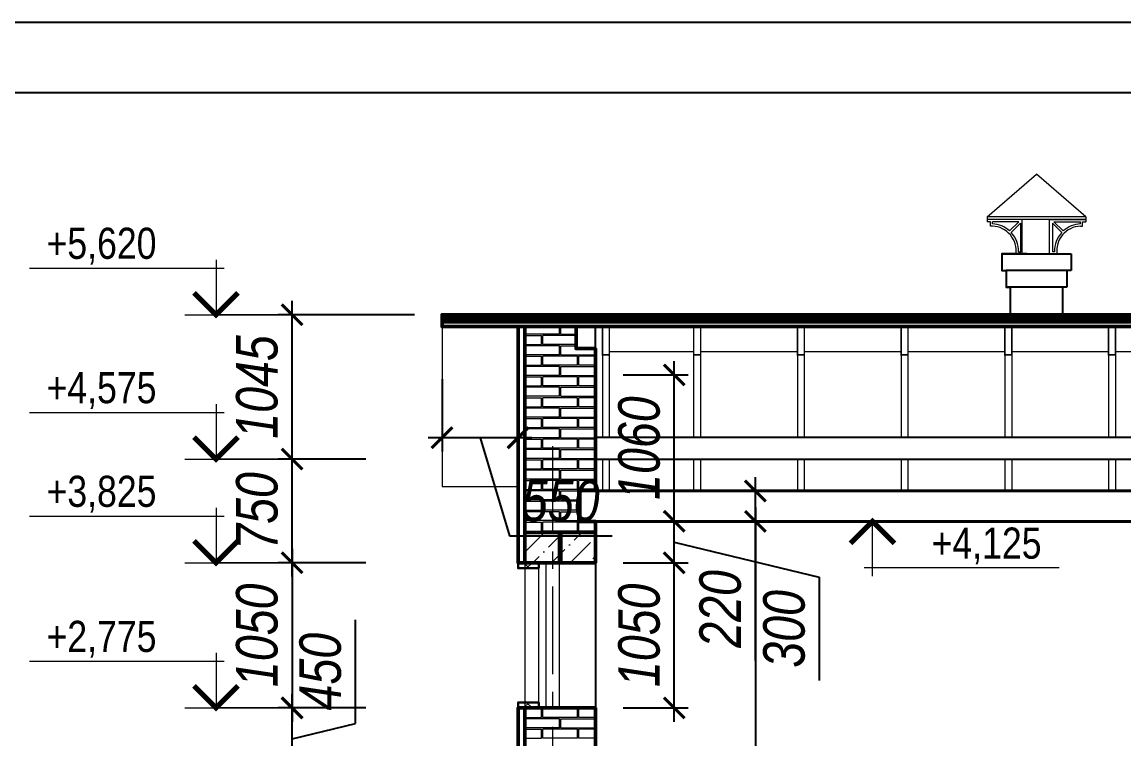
# Model space of a CAD drawing. Header units: millimetres. Extents: x 1582001 to 3303937, y 226471 to 491235.
# Drawn here: x 1837601 to 1845570, y 404866 to 410055 of the extents above; entities that cross this region are included whole.
import ezdxf
from ezdxf.enums import TextEntityAlignment as Align

# ---------------------------------------------------------------- set-up
doc = ezdxf.new("R2010")
doc.units = ezdxf.units.MM
doc.linetypes.add('CENTER', pattern=[50.8, 31.75, -6.35, 6.35, -6.35])
doc.layers.get('Defpoints').update_dxf_attribs({"color": 255, "lineweight": 30})
for name, color, linetype, lineweight in [('A-Wall-G', 22, 'Continuous', 50), ('Конструктивный - Несущий_Ном_пера__1', 7, 'Continuous', 13), ('Кровля', 232, 'Continuous', 25), ('Окна', 4, 'Continuous', 18), ('Оси', 251, 'CENTER', 9), ('Отметки', 123, 'Continuous', 18), ('Размеры', 7, 'Continuous', 18), ('Стены несущие', 7, 'Continuous', 40), ('Тонкая', 6, 'Continuous', 15), ('Утеплитель', 145, 'Continuous', 9), ('Штриховки', 251, 'Continuous', 20)]:
    doc.layers.add(name, color=color, linetype=linetype, lineweight=lineweight)
doc.layers.add('Т-Подписи', color=7, linetype='Continuous')
doc.layers.add('Формуляр', color=138, linetype='Continuous')
doc.styles.add('-АР-', font='ARIALN.TTF', dxfattribs={"width": 0.98, "height": 300})
doc.styles.add('style', font='ARIALNI.TTF', dxfattribs={"width": 0.98, "height": 300})
doc.dimstyles.new('М100', dxfattribs={"dimtxt": 600, "dimasz": 150, "dimexe": 100, "dimexo": 200, "dimgap": 100, "dimtad": 1, "dimdec": 0, "dimtxsty": 'style', "dimblk": 'ARCHTICK', "dimcen": 150, "dimdle": 100, "dimclrt": 256, "dimadec": 0, "dimazin": 0, "dimtfac": 1, "dimtdec": 0, "dimtmove": 1, "dimatfit": 3, "dimldrblk": 'NONE', "dimfxl": 0, "dimarcsym": 0})

# ---------------------------------------------------------------- blocks, each defined once
blk = doc.blocks.new('_ArchTick')
at = {"color": 0, "linetype": 'ByBlock', "const_width": 0.15}
blk.add_lwpolyline([(-0.5, -0.5), (0.5, 0.5)], dxfattribs=at)
blk = doc.blocks.new('*D541')
at = {"layer": 'Defpoints', "color": 0, "lineweight": -3, "transparency": 16777216}
for p in [(1842281.9, 406661), (1842904.6, 406661), (1842281.9, 406441)]:
    blk.add_point(p, dxfattribs=at)
at = {"layer": 'Размеры', "color": 0, "lineweight": -2, "transparency": 16777216}
for p, q in [((1842904.6, 406341), (1842904.6, 406761)), ((1842481.9, 406661), (1843004.6, 406661)), ((1842481.9, 406441), (1843004.6, 406441)), ((1842904.6, 405434.5), (1842904.6, 406441))]:
    blk.add_line(p, q, dxfattribs=at)
at = {"layer": 'Размеры', "color": 0, "lineweight": -2, "transparency": 16777216, "xscale": 150, "yscale": 150, "zscale": 150}
for p, rotation in [((1842904.6, 406661), 90), ((1842904.6, 406441), 270)]:
    blk.add_blockref('_ArchTick', p, dxfattribs=dict(at, rotation=rotation))
at = {"layer": 'Размеры', "transparency": 16777216, "insert": (1842651.5, 405807.1), "char_height": 300, "attachment_point": 5, "rotation": 90, "style": 'style'}
blk.add_mtext('220', dxfattribs=at)
blk = doc.blocks.new('_None')
blk = doc.blocks.new('*D542')
at = {"layer": 'Defpoints', "color": 0, "lineweight": -3, "transparency": 16777216}
for p in [(1841748.2, 406141), (1842317.6, 406141), (1841748.2, 405091)]:
    blk.add_point(p, dxfattribs=at)
at = {"layer": 'Размеры', "color": 0, "lineweight": -2, "transparency": 16777216}
for p, q in [((1842317.6, 404991), (1842317.6, 406241)), ((1841948.2, 406141), (1842417.6, 406141)), ((1841948.2, 405091), (1842417.6, 405091))]:
    blk.add_line(p, q, dxfattribs=at)
at = {"layer": 'Размеры', "color": 0, "lineweight": -2, "transparency": 16777216, "xscale": 150, "yscale": 150, "zscale": 150}
for p, rotation in [((1842317.6, 406141), 90), ((1842317.6, 405091), 270)]:
    blk.add_blockref('_ArchTick', p, dxfattribs=dict(at, rotation=rotation))
at = {"layer": 'Размеры', "transparency": 16777216, "insert": (1842064.4, 405616), "char_height": 300, "attachment_point": 5, "rotation": 90, "style": 'style'}
blk.add_mtext('1050', dxfattribs=at)
blk = doc.blocks.new('*D544')
at = {"layer": 'Defpoints', "color": 0, "lineweight": -3, "transparency": 16777216}
for p in [(1841748.2, 406441), (1842281.9, 402316), (1842904.6, 402316)]:
    blk.add_point(p, dxfattribs=at)
at = {"layer": 'Размеры', "color": 0, "lineweight": -2, "transparency": 16777216}
for p, q in [((1842904.6, 406541), (1842904.6, 402216)), ((1841948.2, 406441), (1843004.6, 406441)), ((1842481.9, 402316), (1843004.6, 402316))]:
    blk.add_line(p, q, dxfattribs=at)
at = {"layer": 'Размеры', "color": 0, "lineweight": -2, "transparency": 16777216, "xscale": 150, "yscale": 150, "zscale": 150}
for p, rotation in [((1842904.6, 406441), 90), ((1842904.6, 402316), 270)]:
    blk.add_blockref('_ArchTick', p, dxfattribs=dict(at, rotation=rotation))
at = {"layer": 'Размеры', "transparency": 16777216, "insert": (1842651.5, 404378.5), "char_height": 300, "attachment_point": 5, "rotation": 90, "style": 'style'}
blk.add_mtext('4125', dxfattribs=at)
blk = doc.blocks.new('*D552')
at = {"layer": 'Defpoints', "color": 0, "lineweight": -3, "transparency": 16777216}
for p in [(1839553.6, 407936), (1840638.2, 407936), (1840288.2, 406891)]:
    blk.add_point(p, dxfattribs=at)
at = {"layer": 'Размеры', "color": 0, "lineweight": -2, "transparency": 16777216}
for p, q in [((1839553.6, 406791), (1839553.6, 408036)), ((1840438.2, 407936), (1839453.6, 407936)), ((1840088.2, 406891), (1839453.6, 406891))]:
    blk.add_line(p, q, dxfattribs=at)
at = {"layer": 'Размеры', "color": 0, "lineweight": -2, "transparency": 16777216, "xscale": 150, "yscale": 150, "zscale": 150}
for p, rotation in [((1839553.6, 407936), 90), ((1839553.6, 406891), 270)]:
    blk.add_blockref('_ArchTick', p, dxfattribs=dict(at, rotation=rotation))
at = {"layer": 'Размеры', "transparency": 16777216, "insert": (1839300.5, 407413.5), "char_height": 300, "attachment_point": 5, "rotation": 90, "style": 'style'}
blk.add_mtext('1045', dxfattribs=at)
blk = doc.blocks.new('*U5')
at = {"color": 0, "linetype": 'Continuous', "lineweight": -2}
for p, q in [((24, 4.5), (5.2, 4.5)), ((6, 5.3), (6, 0)), ((9, 0), (0, 0)), ((0, 0), (6, 0))]:
    blk.add_line(p, q, dxfattribs=at)
at = {"color": 0, "linetype": 'Continuous', "lineweight": -2, "const_width": 0.5}
blk.add_lwpolyline([(3.88, 2.12), (6, 0), (8.12, 2.12)], dxfattribs=at)
at = {"color": 0, "linetype": 'Continuous', "lineweight": -2, "style": '-АР-', "flags": 8}
blk.add_attdef('OTMETKA', text='', height=3, dxfattribs=at).set_placement((17.03, 4.5), align=Align.BOTTOM_CENTER)
blk.add_attdef('FLOOR', text='', height=3, dxfattribs=at).set_placement((17, 3.5), align=Align.TOP_CENTER)
blk = doc.blocks.new('*U9')
at = {"color": 0, "linetype": 'Continuous', "lineweight": -2}
for p, q in [((0, 0), (6, 0)), ((6, -5.3), (6, 0)), ((9, 0), (0, 0)), ((24, -4.5), (5.2, -4.5))]:
    blk.add_line(p, q, dxfattribs=at)
at = {"color": 0, "linetype": 'Continuous', "lineweight": -2, "const_width": 0.5}
blk.add_lwpolyline([(3.88, -2.12), (6, 0), (8.12, -2.12)], dxfattribs=at)
at = {"color": 0, "linetype": 'Continuous', "lineweight": -2, "style": '-АР-', "flags": 8}
blk.add_attdef('OTMETKA', text='', height=3, rotation=360, dxfattribs=at).set_placement((17.03, -4.5), align=Align.BOTTOM_CENTER)
blk.add_attdef('FLOOR', text='', height=3, rotation=360, dxfattribs=at).set_placement((17, -5.5), align=Align.TOP_CENTER)
blk = doc.blocks.new('*D528')
at = {"layer": 'Defpoints', "color": 0, "lineweight": -3, "transparency": 16777216}
for p in [(1840638.2, 407671), (1841188.2, 407671), (1840638.2, 407046)]:
    blk.add_point(p, dxfattribs=at)
at = {"layer": 'Размеры', "color": 0, "lineweight": -2, "transparency": 16777216}
for p, q in [((1840638.2, 407471), (1840638.2, 406946)), ((1841188.2, 407471), (1841188.2, 406946)), ((1841288.2, 407046), (1840538.2, 407046)), ((1840913.2, 407046), (1841126, 406336.5)), ((1841126, 406336.5), (1841867.7, 406336.5))]:
    blk.add_line(p, q, dxfattribs=at)
at = {"layer": 'Размеры', "color": 0, "lineweight": -2, "transparency": 16777216, "xscale": 150, "yscale": 150, "zscale": 150, "rotation": 180}
blk.add_blockref('_ArchTick', (1840638.2, 407046), dxfattribs=at)
at = {"layer": 'Размеры', "color": 0, "lineweight": -2, "transparency": 16777216, "xscale": 150, "yscale": 150, "zscale": 150}
blk.add_blockref('_ArchTick', (1841188.2, 407046), dxfattribs=at)
at = {"layer": 'Размеры', "transparency": 16777216, "insert": (1841496.9, 406589.7), "char_height": 300, "attachment_point": 5, "style": 'style'}
blk.add_mtext('550', dxfattribs=at)
blk = doc.blocks.new('*U30')
h = blk.add_hatch()
h.set_pattern_fill('ANSI37', color=256, scale=20, angle=180, style=0)
h.set_pattern_definition([(225, (9765.04, 115358.71), (44.90128, -44.90128), []), (315, (9765.04, 115358.71), (44.90128, 44.90128), [])])
h.paths.add_polyline_path([(-1010, 50), (-1050, 50), (-1050, -100), (-1010, -100)])
h = blk.add_hatch()
h.set_pattern_fill('ANSI37', color=256, scale=20, angle=180, style=0)
h.set_pattern_definition([(225, (10215.04, 115358.71), (44.90128, -44.90128), []), (315, (10215.04, 115358.71), (44.90128, 44.90128), [])])
h.paths.add_polyline_path([(-40, 50), (-40, -50), (0, -50), (0, 50)])
for points in [[(0, -100), (-1050, -100), (-1050, 0), (0, 0)], [(0, -250), (-1050, -250), (-1050, -150), (0, -150)]]:
    blk.add_lwpolyline(points, close=True)
at = {"layer": 'Утеплитель', "lineweight": 30}
for points in [[(-1010, -100), (-1050, -100), (-1050, 50), (-1010, 50)], [(0, -100), (-40, -100), (-40, 50), (0, 50)]]:
    blk.add_lwpolyline(points, close=True, dxfattribs=at)
blk = doc.blocks.new('*D529')
at = {"layer": 'Defpoints', "color": 0, "lineweight": -3, "transparency": 16777216}
for p in [(1841748.2, 407501), (1842317.6, 407501), (1841748.2, 406441)]:
    blk.add_point(p, dxfattribs=at)
at = {"layer": 'Размеры', "color": 0, "lineweight": -2, "transparency": 16777216}
for p, q in [((1842317.6, 406341), (1842317.6, 407601)), ((1841948.2, 407501), (1842417.6, 407501)), ((1841948.2, 406441), (1842417.6, 406441))]:
    blk.add_line(p, q, dxfattribs=at)
at = {"layer": 'Размеры', "color": 0, "lineweight": -2, "transparency": 16777216, "xscale": 150, "yscale": 150, "zscale": 150}
for p, rotation in [((1842317.6, 407501), 90), ((1842317.6, 406441), 270)]:
    blk.add_blockref('_ArchTick', p, dxfattribs=dict(at, rotation=rotation))
at = {"layer": 'Размеры', "transparency": 16777216, "insert": (1842064.4, 406971), "char_height": 300, "attachment_point": 5, "rotation": 90, "style": 'style'}
blk.add_mtext('1060', dxfattribs=at)
blk = doc.blocks.new('*D530')
at = {"layer": 'Defpoints', "color": 0, "lineweight": -3, "transparency": 16777216}
for p in [(1839553.6, 406891), (1840288.2, 406891), (1840288.2, 406141)]:
    blk.add_point(p, dxfattribs=at)
at = {"layer": 'Размеры', "color": 0, "lineweight": -2, "transparency": 16777216}
for p, q in [((1839553.6, 406041), (1839553.6, 406991)), ((1840088.2, 406891), (1839453.6, 406891)), ((1840088.2, 406141), (1839453.6, 406141))]:
    blk.add_line(p, q, dxfattribs=at)
at = {"layer": 'Размеры', "color": 0, "lineweight": -2, "transparency": 16777216, "xscale": 150, "yscale": 150, "zscale": 150}
for p, rotation in [((1839553.6, 406891), 90), ((1839553.6, 406141), 270)]:
    blk.add_blockref('_ArchTick', p, dxfattribs=dict(at, rotation=rotation))
at = {"layer": 'Размеры', "transparency": 16777216, "insert": (1839300.5, 406516), "char_height": 300, "attachment_point": 5, "rotation": 90, "style": 'style'}
blk.add_mtext('750', dxfattribs=at)
blk = doc.blocks.new('*D531')
at = {"layer": 'Defpoints', "color": 0, "lineweight": -3, "transparency": 16777216}
for p in [(1839553.6, 405091), (1840288.2, 405091), (1840288.2, 404641)]:
    blk.add_point(p, dxfattribs=at)
at = {"layer": 'Размеры', "color": 0, "lineweight": -2, "transparency": 16777216}
for p, q in [((1840011.9, 404978.5), (1840011.9, 405728.2)), ((1839553.6, 404541), (1839553.6, 405191)), ((1840088.2, 405091), (1839453.6, 405091)), ((1839553.6, 404866), (1840011.9, 404978.5)), ((1840088.2, 404641), (1839453.6, 404641))]:
    blk.add_line(p, q, dxfattribs=at)
at = {"layer": 'Размеры', "color": 0, "lineweight": -2, "transparency": 16777216, "xscale": 150, "yscale": 150, "zscale": 150}
for p, rotation in [((1839553.6, 405091), 90), ((1839553.6, 404641), 270)]:
    blk.add_blockref('_ArchTick', p, dxfattribs=dict(at, rotation=rotation))
at = {"layer": 'Размеры', "transparency": 16777216, "insert": (1839758.8, 405353.3), "char_height": 300, "attachment_point": 5, "rotation": 90, "style": 'style'}
blk.add_mtext('450', dxfattribs=at)
blk = doc.blocks.new('*D557')
at = {"layer": 'Defpoints', "color": 0, "lineweight": -3, "transparency": 16777216}
for p in [(1841748.2, 406441), (1842317.6, 406441), (1841748.2, 406141)]:
    blk.add_point(p, dxfattribs=at)
at = {"layer": 'Размеры', "color": 0, "lineweight": -2, "transparency": 16777216}
for p, q in [((1842317.6, 406041), (1842317.6, 406541)), ((1841948.2, 406441), (1842417.6, 406441)), ((1842317.6, 406291), (1843366.3, 406036)), ((1841948.2, 406141), (1842417.6, 406141)), ((1843366.3, 406036), (1843366.3, 405289.3))]:
    blk.add_line(p, q, dxfattribs=at)
at = {"layer": 'Размеры', "color": 0, "lineweight": -2, "transparency": 16777216, "xscale": 150, "yscale": 150, "zscale": 150}
for p, rotation in [((1842317.6, 406441), 90), ((1842317.6, 406141), 270)]:
    blk.add_blockref('_ArchTick', p, dxfattribs=dict(at, rotation=rotation))
at = {"layer": 'Размеры', "transparency": 16777216, "insert": (1843113.1, 405662.6), "char_height": 300, "attachment_point": 5, "rotation": 90, "style": 'style'}
blk.add_mtext('300', dxfattribs=at)
blk = doc.blocks.new('*D532')
at = {"layer": 'Defpoints', "color": 0, "lineweight": -3, "transparency": 16777216}
for p in [(1840288.2, 406141), (1839553.6, 405091), (1840288.2, 405091)]:
    blk.add_point(p, dxfattribs=at)
at = {"layer": 'Размеры', "color": 0, "lineweight": -2, "transparency": 16777216}
for p, q in [((1839553.6, 406241), (1839553.6, 404991)), ((1840088.2, 406141), (1839453.6, 406141)), ((1840088.2, 405091), (1839453.6, 405091))]:
    blk.add_line(p, q, dxfattribs=at)
at = {"layer": 'Размеры', "color": 0, "lineweight": -2, "transparency": 16777216, "xscale": 150, "yscale": 150, "zscale": 150}
for p, rotation in [((1839553.6, 406141), 90), ((1839553.6, 405091), 270)]:
    blk.add_blockref('_ArchTick', p, dxfattribs=dict(at, rotation=rotation))
at = {"layer": 'Размеры', "transparency": 16777216, "insert": (1839300.5, 405616), "char_height": 300, "attachment_point": 5, "rotation": 90, "style": 'style'}
blk.add_mtext('1050', dxfattribs=at)

msp = doc.modelspace()

# ---------------------------------------------------------------- hatches: boundary and pattern name
at = {"layer": 'Штриховки', "ltscale": 100}
h = msp.add_hatch(dxfattribs=at)
h.set_pattern_fill('ANSI36', color=256, scale=30, style=0)
h.set_pattern_definition([(45, (167999.66, 126626.28), (50.5139407, 185.2177825), [238.125, -47.625, 0, -47.625])])
h.paths.add_polyline_path([(1841498.2, 406361), (1841748.2, 406361), (1841748.2, 406141), (1841498.2, 406141)])
h.paths.add_polyline_path([(1841238.2, 406361), (1841488.2, 406361), (1841488.2, 406141), (1841238.2, 406141)])

# ---------------------------------------------------------------- linework, layer by layer
msp.add_line((1841748.2, 406141), (1841748.2, 405091))
at = {"color": 0, "lineweight": -3, "ltscale": 100}
msp.add_lwpolyline([(1845128.2, 408136), (1844748.2, 408136), (1844748.2, 407934.6), (1845128.2, 407936)], close=True, dxfattribs=at)
at = {"layer": 'A-Wall-G', "color": 0, "ltscale": 100}
for p, q in [((1854928.2, 407911), (1840638.2, 407911)), ((1854928.2, 407886), (1840638.2, 407886)), ((1854928.2, 407851), (1840638.2, 407851))]:
    msp.add_line(p, q, dxfattribs=at)
at = {"layer": 'A-Wall-G', "lineweight": 20}
for p, q in [((1841488.2, 407796), (1841488.2, 407851)), ((1841498.2, 407796), (1841498.2, 407851)), ((1841488.2, 407796), (1841238.2, 407796)), ((1841238.2, 407786), (1841358.2, 407786)), ((1841358.2, 407721), (1841358.2, 407786)), ((1841608.2, 407786), (1841368.2, 407786)), ((1841368.2, 407721), (1841368.2, 407786)), ((1841498.2, 407796), (1841608.2, 407796)), ((1841238.2, 407721), (1841358.2, 407721)), ((1841488.2, 407711), (1841238.2, 407711)), ((1841608.2, 407721), (1841368.2, 407721)), ((1841488.2, 407646), (1841488.2, 407711)), ((1841498.2, 407646), (1841498.2, 407711)), ((1841498.2, 407711), (1841608.2, 407711)), ((1841488.2, 407646), (1841238.2, 407646)), ((1841238.2, 407636), (1841358.2, 407636)), ((1841358.2, 407571), (1841358.2, 407636)), ((1841618.2, 407636), (1841368.2, 407636)), ((1841368.2, 407571), (1841368.2, 407636)), ((1841498.2, 407646), (1841748.2, 407646)), ((1841618.2, 407571), (1841618.2, 407636)), ((1841628.2, 407571), (1841628.2, 407636)), ((1841748.2, 407636), (1841628.2, 407636)), ((1841238.2, 407571), (1841358.2, 407571)), ((1841488.2, 407561), (1841238.2, 407561)), ((1841488.2, 407496), (1841238.2, 407496)), ((1841618.2, 407571), (1841368.2, 407571)), ((1841488.2, 407496), (1841488.2, 407561)), ((1841498.2, 407496), (1841498.2, 407561)), ((1841498.2, 407561), (1841748.2, 407561)), ((1841498.2, 407496), (1841748.2, 407496)), ((1841748.2, 407571), (1841628.2, 407571)), ((1841238.2, 407486), (1841358.2, 407486)), ((1841238.2, 407421), (1841358.2, 407421)), ((1841358.2, 407421), (1841358.2, 407486)), ((1841618.2, 407486), (1841368.2, 407486)), ((1841368.2, 407421), (1841368.2, 407486)), ((1841618.2, 407421), (1841368.2, 407421)), ((1841618.2, 407421), (1841618.2, 407486)), ((1841628.2, 407421), (1841628.2, 407486)), ((1841748.2, 407486), (1841628.2, 407486)), ((1841748.2, 407421), (1841628.2, 407421)), ((1841488.2, 407411), (1841238.2, 407411)), ((1841488.2, 407346), (1841238.2, 407346)), ((1841488.2, 407346), (1841488.2, 407411)), ((1841498.2, 407346), (1841498.2, 407411)), ((1841498.2, 407411), (1841748.2, 407411)), ((1841498.2, 407346), (1841748.2, 407346)), ((1841238.2, 407336), (1841358.2, 407336)), ((1841238.2, 407271), (1841358.2, 407271)), ((1841488.2, 407261), (1841238.2, 407261)), ((1841358.2, 407271), (1841358.2, 407336)), ((1841618.2, 407336), (1841368.2, 407336)), ((1841368.2, 407271), (1841368.2, 407336)), ((1841618.2, 407271), (1841368.2, 407271)), ((1841488.2, 407196), (1841488.2, 407261)), ((1841498.2, 407196), (1841498.2, 407261)), ((1841498.2, 407261), (1841748.2, 407261)), ((1841618.2, 407271), (1841618.2, 407336)), ((1841628.2, 407271), (1841628.2, 407336)), ((1841748.2, 407336), (1841628.2, 407336)), ((1841748.2, 407271), (1841628.2, 407271)), ((1841488.2, 407196), (1841238.2, 407196)), ((1841238.2, 407186), (1841358.2, 407186)), ((1841358.2, 407121), (1841358.2, 407186)), ((1841618.2, 407186), (1841368.2, 407186)), ((1841368.2, 407121), (1841368.2, 407186)), ((1841498.2, 407196), (1841748.2, 407196)), ((1841618.2, 407121), (1841618.2, 407186)), ((1841628.2, 407121), (1841628.2, 407186)), ((1841748.2, 407186), (1841628.2, 407186)), ((1841238.2, 407121), (1841358.2, 407121)), ((1841488.2, 407111), (1841238.2, 407111)), ((1841618.2, 407121), (1841368.2, 407121)), ((1841488.2, 407046), (1841488.2, 407111)), ((1841498.2, 407046), (1841498.2, 407111)), ((1841498.2, 407111), (1841748.2, 407111)), ((1841748.2, 407121), (1841628.2, 407121)), ((1841488.2, 407046), (1841238.2, 407046)), ((1841238.2, 407036), (1841358.2, 407036)), ((1841358.2, 406971), (1841358.2, 407036)), ((1841618.2, 407036), (1841368.2, 407036)), ((1841368.2, 406971), (1841368.2, 407036)), ((1841498.2, 407046), (1841748.2, 407046)), ((1841618.2, 406971), (1841618.2, 407036)), ((1841628.2, 406971), (1841628.2, 407036)), ((1841748.2, 407036), (1841628.2, 407036)), ((1841238.2, 406971), (1841358.2, 406971)), ((1841488.2, 406961), (1841238.2, 406961)), ((1841618.2, 406971), (1841368.2, 406971)), ((1841488.2, 406896), (1841488.2, 406961)), ((1841498.2, 406896), (1841498.2, 406961)), ((1841498.2, 406961), (1841748.2, 406961)), ((1841748.2, 406971), (1841628.2, 406971)), ((1841488.2, 406896), (1841238.2, 406896)), ((1841238.2, 406886), (1841358.2, 406886)), ((1841358.2, 406821), (1841358.2, 406886)), ((1841618.2, 406886), (1841368.2, 406886)), ((1841368.2, 406821), (1841368.2, 406886)), ((1841498.2, 406896), (1841748.2, 406896)), ((1841618.2, 406821), (1841618.2, 406886)), ((1841628.2, 406821), (1841628.2, 406886)), ((1841748.2, 406886), (1841628.2, 406886)), ((1841238.2, 406821), (1841358.2, 406821)), ((1841488.2, 406811), (1841238.2, 406811)), ((1841618.2, 406821), (1841368.2, 406821)), ((1841488.2, 406746), (1841488.2, 406811)), ((1841498.2, 406746), (1841498.2, 406811)), ((1841498.2, 406811), (1841748.2, 406811)), ((1841748.2, 406821), (1841628.2, 406821)), ((1841488.2, 406746), (1841238.2, 406746)), ((1841238.2, 406736), (1841358.2, 406736)), ((1841358.2, 406671), (1841358.2, 406736)), ((1841618.2, 406736), (1841368.2, 406736)), ((1841368.2, 406671), (1841368.2, 406736)), ((1841498.2, 406746), (1841748.2, 406746)), ((1841618.2, 406671), (1841618.2, 406736)), ((1841628.2, 406671), (1841628.2, 406736)), ((1841748.2, 406736), (1841628.2, 406736)), ((1841238.2, 406671), (1841358.2, 406671)), ((1841488.2, 406661), (1841238.2, 406661)), ((1841618.2, 406671), (1841368.2, 406671)), ((1841488.2, 406596), (1841488.2, 406661)), ((1841498.2, 406596), (1841498.2, 406661)), ((1841498.2, 406661), (1841748.2, 406661)), ((1841748.2, 406671), (1841628.2, 406671)), ((1841488.2, 406596), (1841238.2, 406596)), ((1841238.2, 406586), (1841358.2, 406586)), ((1841358.2, 406521), (1841358.2, 406586)), ((1841618.2, 406586), (1841368.2, 406586)), ((1841368.2, 406521), (1841368.2, 406586)), ((1841498.2, 406596), (1841638.2, 406596)), ((1841618.2, 406521), (1841618.2, 406586)), ((1841628.2, 406521), (1841628.2, 406586)), ((1841638.2, 406586), (1841628.2, 406586)), ((1841238.2, 406521), (1841358.2, 406521)), ((1841488.2, 406511), (1841238.2, 406511)), ((1841618.2, 406521), (1841368.2, 406521)), ((1841488.2, 406446), (1841488.2, 406511)), ((1841498.2, 406446), (1841498.2, 406511)), ((1841498.2, 406511), (1841638.2, 406511)), ((1841638.2, 406521), (1841628.2, 406521)), ((1841488.2, 406446), (1841238.2, 406446)), ((1841238.2, 406436), (1841358.2, 406436)), ((1841358.2, 406371), (1841358.2, 406436)), ((1841618.2, 406436), (1841368.2, 406436)), ((1841368.2, 406371), (1841368.2, 406436)), ((1841498.2, 406446), (1841748.2, 406446)), ((1841618.2, 406371), (1841618.2, 406436)), ((1841628.2, 406371), (1841628.2, 406436)), ((1841748.2, 406436), (1841628.2, 406436)), ((1841238.2, 406371), (1841358.2, 406371)), ((1841618.2, 406371), (1841368.2, 406371)), ((1841748.2, 406371), (1841628.2, 406371)), ((1841238.2, 405086), (1841358.2, 405086)), ((1841358.2, 405021), (1841358.2, 405086)), ((1841618.2, 405086), (1841368.2, 405086)), ((1841368.2, 405021), (1841368.2, 405086)), ((1841618.2, 405021), (1841618.2, 405086)), ((1841628.2, 405021), (1841628.2, 405086)), ((1841748.2, 405086), (1841628.2, 405086)), ((1841238.2, 405021), (1841358.2, 405021)), ((1841488.2, 405011), (1841238.2, 405011)), ((1841488.2, 404946), (1841238.2, 404946)), ((1841618.2, 405021), (1841368.2, 405021)), ((1841488.2, 404946), (1841488.2, 405011)), ((1841498.2, 404946), (1841498.2, 405011)), ((1841498.2, 405011), (1841748.2, 405011)), ((1841498.2, 404946), (1841748.2, 404946)), ((1841748.2, 405021), (1841628.2, 405021)), ((1841238.2, 404936), (1841358.2, 404936)), ((1841238.2, 404871), (1841358.2, 404871)), ((1841358.2, 404871), (1841358.2, 404936)), ((1841618.2, 404936), (1841368.2, 404936)), ((1841368.2, 404871), (1841368.2, 404936)), ((1841618.2, 404871), (1841368.2, 404871)), ((1841618.2, 404871), (1841618.2, 404936)), ((1841628.2, 404871), (1841628.2, 404936)), ((1841748.2, 404936), (1841628.2, 404936)), ((1841748.2, 404871), (1841628.2, 404871))]:
    msp.add_line(p, q, dxfattribs=at)
at = {"layer": 'A-Wall-G', "color": 0, "ltscale": 100}
msp.add_lwpolyline([(1854928.2, 407936), (1840638.2, 407936), (1840638.2, 407851), (1854928.2, 407851)], dxfattribs=at)
at = {"layer": 'A-Wall-G', "ltscale": 100}
for points in [[(1841188.2, 407851), (1841238.2, 407851), (1841238.2, 406141), (1841188.2, 406141)], [(1841238.2, 406361), (1841488.2, 406361), (1841488.2, 406141), (1841238.2, 406141)], [(1841498.2, 406361), (1841748.2, 406361), (1841748.2, 406141), (1841498.2, 406141)], [(1841238.2, 405091), (1841188.2, 405091), (1841188.2, 404641), (1841238.2, 404641)]]:
    msp.add_lwpolyline(points, close=True, dxfattribs=at)
for points in [[(1841238.2, 407851), (1841608.2, 407851), (1841608.2, 407691), (1841748.2, 407691), (1841748.2, 406666), (1841628.2, 406666), (1841628.2, 406441), (1841748.2, 406441), (1841748.2, 406141), (1841238.2, 406141), (1841238.2, 407851)], [(1841748.2, 405091), (1841238.2, 405091), (1841238.2, 404641), (1841748.2, 404641), (1841748.2, 405091), (1841748.2, 405091), (1841748.2, 405091), (1841748.2, 405091), (1841748.2, 405091)]]:
    msp.add_lwpolyline(points, dxfattribs=at)
at = {"layer": 'Конструктивный - Несущий_Ном_пера__1', "ltscale": 100}
for p, q in [((1844748.2, 407936), (1844748.2, 408136)), ((1845128.2, 407936), (1845128.2, 408136))]:
    msp.add_line(p, q, dxfattribs=at)
at = {"layer": 'Кровля'}
for p, q in [((1841748.2, 407050.7), (1846318.2, 407050.7)), ((1841748.2, 406890.7), (1846318.2, 406890.7))]:
    msp.add_line(p, q, dxfattribs=at)
msp.add_lwpolyline([(1841748.2, 407691), (1841748.2, 407851), (1841608.2, 407851), (1841608.2, 407691)], dxfattribs=at)
at = {"layer": 'Оси', "ltscale": 20}
msp.add_line((1841438.2, 406985.4), (1841438.2, 397793.5), dxfattribs=at)
at = {"layer": 'Размеры', "color": 0, "ltscale": 100}
msp.add_line((1840638.2, 407851), (1840638.2, 407671), dxfattribs=at)
for points in [[(1841798.2, 407851), (1841798.2, 407050.7)], [(1841848.2, 407851), (1841848.2, 407050.7)], [(1842458.2, 407851), (1842458.2, 407050.7)], [(1842508.2, 407851), (1842508.2, 407050.7)], [(1843208.2, 407851), (1843208.2, 407050.7)], [(1843258.2, 407851), (1843258.2, 407050.7)], [(1843958.2, 407851), (1843958.2, 407050.7)], [(1844008.2, 407851), (1844008.2, 407050.7)], [(1844708.2, 407851), (1844708.2, 407050.7)], [(1844758.2, 407851), (1844758.2, 407050.7)], [(1845458.2, 407851), (1845458.2, 407050.7)], [(1845508.2, 407851), (1845508.2, 407050.7)], [(1840638.2, 407671), (1840638.2, 406694), (1841188.2, 406694)], [(1841798.2, 406890.7), (1841798.2, 406661)], [(1841848.2, 406890.7), (1841848.2, 406661)], [(1842458.2, 406890.7), (1842458.2, 406661)], [(1842508.2, 406890.7), (1842508.2, 406661)], [(1843208.2, 406890.7), (1843208.2, 406661)], [(1843258.2, 406890.7), (1843258.2, 406661)], [(1843958.2, 406890.7), (1843958.2, 406661)], [(1844008.2, 406890.7), (1844008.2, 406661)], [(1844708.2, 406890.7), (1844708.2, 406661)], [(1844758.2, 406890.7), (1844758.2, 406770.5)], [(1844758.2, 406890.7), (1844758.2, 406661)], [(1845458.2, 406890.7), (1845458.2, 406661)], [(1845508.2, 406890.7), (1845508.2, 406661)]]:
    msp.add_lwpolyline(points, dxfattribs=at)
at = {"layer": 'Размеры', "ltscale": 100}
for points in [[(1841848.2, 407671), (1842458.2, 407671)], [(1842508.2, 407671), (1843208.2, 407671)], [(1843258.2, 407671), (1843958.2, 407671)], [(1844008.2, 407671), (1844708.2, 407671)], [(1844758.2, 407671), (1845458.2, 407671)], [(1845508.2, 407671), (1846208.2, 407671)]]:
    msp.add_lwpolyline(points, dxfattribs=at)
at = {"layer": 'Стены несущие'}
msp.add_lwpolyline([(1841638.2, 406441), (1846428.2, 406441), (1846428.2, 406661), (1841638.2, 406661)], close=True, dxfattribs=at)
at = {"layer": 'Т-Подписи', "ltscale": 100}
for p, q in [((1844688.2, 408376), (1845188.2, 408376)), ((1845188.2, 408376), (1845188.2, 408256)), ((1845188.2, 408256), (1844718.2, 408256)), ((1845158.2, 408256), (1845158.2, 408136)), ((1845158.2, 408136), (1844718.2, 408136))]:
    msp.add_line(p, q, dxfattribs=at)
msp.add_lwpolyline([(1844868.2, 408376), (1844688.2, 408376), (1844688.2, 408256), (1844718.2, 408256), (1844718.2, 408136), (1844748.2, 408136)], dxfattribs=at)
at = {"layer": 'Тонкая', "const_width": 10}
for points in [[(1841798.2, 407851), (1841798.2, 407646.2), (1841848.2, 407646.2), (1841848.2, 407851), (1841798.2, 407851)], [(1842458.2, 407851), (1842458.2, 407646.2), (1842508.2, 407646.2), (1842508.2, 407851), (1842458.2, 407851)], [(1843208.2, 407851), (1843208.2, 407646.2), (1843258.2, 407646.2), (1843258.2, 407851), (1843208.2, 407851)], [(1843958.2, 407851), (1843958.2, 407646.2), (1844008.2, 407646.2), (1844008.2, 407851), (1843958.2, 407851)], [(1844708.2, 407851), (1844708.2, 407646.2), (1844758.2, 407646.2), (1844758.2, 407851), (1844708.2, 407851)], [(1845458.2, 407851), (1845458.2, 407646.2), (1845508.2, 407646.2), (1845508.2, 407851), (1845458.2, 407851)]]:
    msp.add_lwpolyline(points, dxfattribs=at)
at = {"layer": 'Формуляр', "color": 0}
for points in [[(1834000.4, 410054.8), (1876000.3, 410054.8), (1876000.3, 380354.9), (1834000.4, 380354.9)], [(1836000.4, 380854.9), (1836000.4, 409544.8), (1875500.3, 409544.8), (1875500.3, 380854.9)]]:
    msp.add_lwpolyline(points, close=True, dxfattribs=at)
at = {"layer": 'Штриховки'}
for p, q in [((1844580.1, 408645.8), (1844937.6, 408954.7)), ((1845295.1, 408645.8), (1844937.6, 408954.7)), ((1845295.1, 408645.8), (1844580.1, 408645.8)), ((1844580.1, 408645.8), (1844580.1, 408625.8)), ((1844846.3, 408625.8), (1844580.1, 408625.8)), ((1844580.1, 408625.8), (1844580.1, 408609.8)), ((1845295.1, 408625.8), (1844625.3, 408625.8)), ((1844835.3, 408376), (1844835.3, 408625.8)), ((1845028.9, 408625.8), (1845028.9, 408376)), ((1845028.9, 408625.8), (1845295.1, 408625.8)), ((1845295.1, 408645.8), (1845295.1, 408625.8)), ((1845295.1, 408625.8), (1845295.1, 408609.8)), ((1844604.1, 408609.8), (1844580.1, 408609.8)), ((1844604.1, 408577.8), (1844604.1, 408609.8)), ((1844620.1, 408577.8), (1844604.1, 408577.8)), ((1844810.9, 408609.8), (1844620.1, 408609.8)), ((1844620.1, 408593.8), (1844620.1, 408609.8)), ((1844810.9, 408609.8), (1844743.6, 408542.6)), ((1844822.3, 408598.5), (1844755, 408531.3)), ((1844822.3, 408598.5), (1844822.3, 408392)), ((1845052.9, 408598.5), (1845120.2, 408531.3)), ((1845052.9, 408598.5), (1845052.9, 408392)), ((1845064.2, 408609.8), (1845131.5, 408542.6)), ((1845064.2, 408609.8), (1845255, 408609.8)), ((1845255, 408593.8), (1845255, 408609.8)), ((1845255, 408577.8), (1845271, 408577.8)), ((1845255, 408577.8), (1845271, 408577.8)), ((1845271, 408609.8), (1845295.1, 408609.8)), ((1845271, 408577.8), (1845271, 408609.8)), ((1844847.4, 408376), (1844791.3, 408376)), ((1844808.5, 408392), (1844823.4, 408392)), ((1845028.9, 408376), (1845085.1, 408376)), ((1845067.8, 408392), (1845052.9, 408392))]:
    msp.add_line(p, q, dxfattribs=at)
for centre, radius, start, end in [((1844611.1, 408397.7), 196.3, 47.53964, 87.36429), ((1844611.1, 408397.7), 180.3, 353.07123, 87.13022), ((1845264.1, 408397.7), 180.3, 92.86978, 186.92877), ((1845264.1, 408397.7), 196.3, 92.63571, 132.46036), ((1844611.1, 408397.7), 196.3, 358.321, 42.86852), ((1845264.1, 408397.7), 196.3, 137.13148, 181.679)]:
    msp.add_arc(centre, radius, start, end, dxfattribs=at)

# ---------------------------------------------------------------- block references
at = {"layer": 'Окна', "xscale": -1, "rotation": 90}
msp.add_blockref('*U30', (1841238.2, 405091), dxfattribs=at)
at = {"layer": 'Отметки', "color": 0, "ltscale": 100}
ref = msp.add_blockref('*U5', (1839453.6, 407936), dxfattribs=dict(at, xscale=-75, yscale=75, zscale=75))
ref.add_attrib('OTMETKA', '+5,620', dxfattribs={"layer": '0', "color": 0, "linetype": 'Continuous', "lineweight": -2, "height": 225, "style": '-АР-', "flags": 8}).set_placement((1838175.3, 408273.5), align=Align.BOTTOM_CENTER)
ref = msp.add_blockref('*U5', (1839453.6, 406891), dxfattribs=dict(at, xscale=-75, yscale=75, zscale=75))
ref.add_attrib('OTMETKA', '+4,575', dxfattribs={"layer": '0', "color": 0, "linetype": 'Continuous', "lineweight": -2, "height": 225, "style": '-АР-', "flags": 8}).set_placement((1838175.3, 407228.5), align=Align.BOTTOM_CENTER)
ref = msp.add_blockref('*U5', (1839453.6, 406141), dxfattribs=dict(at, xscale=-75, yscale=75, zscale=75))
ref.add_attrib('OTMETKA', '+3,825', dxfattribs={"layer": '0', "color": 0, "linetype": 'Continuous', "lineweight": -2, "height": 225, "style": '-АР-', "flags": 8}).set_placement((1838175.3, 406478.5), align=Align.BOTTOM_CENTER)
ref = msp.add_blockref('*U9', (1843301.5, 406441), dxfattribs=dict(at, xscale=75, yscale=75, zscale=75))
ref.add_attrib('OTMETKA', '+4,125', dxfattribs={"layer": '0', "color": 0, "linetype": 'Continuous', "lineweight": -2, "height": 225, "style": '-АР-', "flags": 8}).set_placement((1844576.5, 406103.5), align=Align.BOTTOM_CENTER)
ref = msp.add_blockref('*U5', (1839453.6, 405091), dxfattribs=dict(at, xscale=-75, yscale=75, zscale=75))
ref.add_attrib('OTMETKA', '+2,775', dxfattribs={"layer": '0', "color": 0, "linetype": 'Continuous', "lineweight": -2, "height": 225, "style": '-АР-', "flags": 8}).set_placement((1838175.3, 405428.5), align=Align.BOTTOM_CENTER)

# ---------------------------------------------------------------- dimensions: what is measured, and where the dimension line sits
at = {"layer": 'Размеры'}
for base, p1, p2, picture, middle in [((1839553.6, 407936), (1840288.2, 406891), (1840638.2, 407936), '*D552', (1839300.5, 407413.5)), ((1839553.6, 406891), (1840288.2, 406141), (1840288.2, 406891), '*D530', (1839300.5, 406516)), ((1842904.6, 402316), (1841748.2, 406441), (1842281.9, 402316), '*D544', (1842651.5, 404378.5)), ((1839553.6, 405091), (1840288.2, 406141), (1840288.2, 405091), '*D532', (1839300.5, 405616))]:
    dim = msp.add_linear_dim(base=base, p1=p1, p2=p2, angle=90, dimstyle='М100', override={"dimtxt": 250}, dxfattribs=at)
    dim.commit()
    dim.dimension.update_dxf_attribs({"geometry": picture, "text_midpoint": middle})
dim = msp.add_linear_dim(base=(1840638.2, 407046), p1=(1841188.2, 407671), p2=(1840638.2, 407671), dimstyle='М100', override={"dimtxt": 250}, dxfattribs=at)
dim.commit()
dim.dimension.update_dxf_attribs({"geometry": '*D528', "text_midpoint": (1841226, 406589.7)})
for base, p1, p2, picture, middle in [((1842317.6, 407501), (1841748.2, 406441), (1841748.2, 407501), '*D529', (1842317.6, 406971)), ((1842904.6, 406661), (1842281.9, 406441), (1842281.9, 406661), '*D541', (1842904.6, 405807.1)), ((1842317.6, 406441), (1841748.2, 406141), (1841748.2, 406441), '*D557', (1843366.3, 405936)), ((1842317.6, 406141), (1841748.2, 405091), (1841748.2, 406141), '*D542', (1842317.6, 405616)), ((1839553.6, 405091), (1840288.2, 404641), (1840288.2, 405091), '*D531', (1840011.9, 405078.5))]:
    dim = msp.add_linear_dim(base=base, p1=p1, p2=p2, angle=90, dimstyle='М100', override={"dimtxt": 250}, dxfattribs=at)
    dim.commit()
    dim.dimension.update_dxf_attribs({"geometry": picture, "text_midpoint": middle, "dimtype": 160})

doc.saveas('drawing.dxf')
